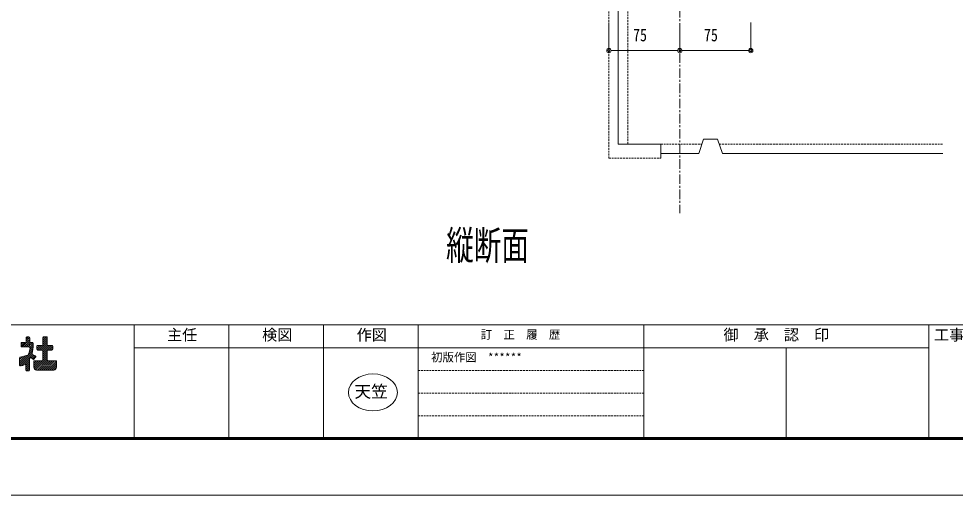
# Model space of a CAD drawing. Units: millimetres, scale not verified. Extents: x -1682 to 1682, y -1188 to 1188.
# Drawn here: x -748 to 242, y -1188 to -684 of the extents above; entities that cross this region are included whole.
import ezdxf
from ezdxf.enums import TextEntityAlignment as Align

# ---------------------------------------------------------------- set-up
doc = ezdxf.new("R2010")
doc.units = ezdxf.units.MM
doc.header["$LTSCALE"] = 8
doc.linetypes.add('USER1', pattern=[2, 1.25, -0.25, 0.25, -0.25])
doc.linetypes.add('USER3', pattern=[0.375, 0.25, -0.125])
for name, color, linetype, lineweight in [('0-0_0', 7, 'Continuous', 18), ('0-1_DEFPOINTS', 5, 'Continuous', 18), ('0-4_WAKU', 7, 'Continuous', 18), ('0-6_2躯体線', 4, 'Continuous', 18), ('0-7_3中心線', 2, 'USER1', 18), ('0-9_1手摺寸法', 3, 'Continuous', 18), ('0-F_2躯体隠れ', 6, 'USER3', 18)]:
    doc.layers.add(name, color=color, linetype=linetype, lineweight=lineweight)
doc.layers.add('0-2_MOJI', color=7, linetype='Continuous')
doc.styles.add('ＭＳ ゴシック', font='')
doc.styles.get('ＭＳ ゴシック').set_extended_font_data('MS Gothic')

msp = doc.modelspace()

# ---------------------------------------------------------------- linework, layer by layer
at = {"layer": '0-0_0'}
for p, q in [((-121.935, -717.981), (-119.635, -717.981)), ((-51.535, -717.981), (-53.835, -717.981)), ((-46.935, -717.981), (-44.635, -717.981)), ((23.465, -717.981), (21.165, -717.981)), ((-745.721, -1028.376), (-743.781, -1026.436)), ((-745.721, -1027.324), (-745.721, -1030.369)), ((-745.713, -1030.49), (-741.659, -1026.436)), ((-741.302, -1026.436), (-744.833, -1026.436)), ((-744.359, -1031.257), (-736.554, -1023.452)), ((-742.238, -1031.257), (-736.553, -1025.573)), ((-740.414, -1023.069), (-737.995, -1020.651)), ((-740.414, -1025.19), (-736.574, -1021.351)), ((-740.414, -1021.539), (-740.414, -1025.548)), ((-740.117, -1031.257), (-735.295, -1026.436)), ((-737.442, -1020.651), (-739.526, -1020.651)), ((-737.995, -1031.257), (-733.326, -1026.588)), ((-736.554, -1025.548), (-736.554, -1021.539)), ((-736.317, -1031.7), (-732.935, -1028.319)), ((-733.823, -1026.436), (-735.666, -1026.436)), ((-728.834, -1030.581), (-727.822, -1029.57)), ((-728.834, -1032.703), (-725.701, -1029.57)), ((-728.471, -1034.461), (-723.58, -1029.57)), ((-723.45, -1029.57), (-727.946, -1029.57)), ((-726.521, -1034.632), (-717.978, -1026.09)), ((-724.4, -1034.632), (-717.978, -1028.211)), ((-722.696, -1035.05), (-717.208, -1029.562)), ((-722.562, -1022.188), (-720.783, -1020.409)), ((-722.562, -1024.309), (-718.682, -1020.429)), ((-722.562, -1021.297), (-722.562, -1028.682)), ((-722.562, -1026.431), (-717.978, -1021.847)), ((-722.562, -1028.552), (-717.978, -1023.968)), ((-722.562, -1037.037), (-715.095, -1029.57)), ((-722.562, -1039.158), (-712.979, -1029.575)), ((-718.866, -1020.409), (-721.674, -1020.409)), ((-717.978, -1028.682), (-717.978, -1021.297)), ((-713.076, -1029.57), (-717.09, -1029.57)), ((-747.168, -1048.916), (-733.343, -1035.09)), ((-747.024, -1050.893), (-733.901, -1037.77)), ((-745.066, -1051.056), (-733.223, -1039.213)), ((-744.833, -1031.257), (-737.085, -1031.257)), ((-738.076, -1039.537), (-737.036, -1037.043)), ((-737.036, -1037.043), (-736.21, -1032.298)), ((-736.956, -1036.582), (-733.107, -1032.733)), ((-736.509, -1034.014), (-732.935, -1030.44)), ((-733.418, -1035.837), (-733.972, -1038.053)), ((-733.524, -1039.055), (-730.585, -1040.601)), ((-733.418, -1035.837), (-732.935, -1031.016)), ((-728.834, -1030.458), (-728.834, -1033.744)), ((-727.946, -1034.632), (-723.45, -1034.632)), ((-722.562, -1035.52), (-722.562, -1045.074)), ((-722.562, -1041.28), (-717.978, -1036.696)), ((-722.562, -1043.401), (-717.978, -1038.817)), ((-717.978, -1045.074), (-717.978, -1035.52)), ((-717.09, -1034.632), (-713.076, -1034.632)), ((-715.914, -1034.632), (-712.188, -1030.906)), ((-713.793, -1034.632), (-712.188, -1033.028)), ((-712.188, -1033.744), (-712.188, -1030.458)), ((-747.168, -1046.794), (-741.104, -1040.73)), ((-747.168, -1044.673), (-744.011, -1041.516)), ((-747.168, -1043.031), (-747.168, -1050.408)), ((-746.506, -1042.172), (-742.585, -1041.141)), ((-743.791, -1050.783), (-740.655, -1049.337)), ((-742.585, -1041.141), (-738.658, -1040.051)), ((-741.714, -1049.826), (-736.795, -1044.906)), ((-740.655, -1050.888), (-736.795, -1047.028)), ((-740.655, -1053.009), (-736.795, -1049.149)), ((-740.655, -1049.337), (-740.655, -1055.681)), ((-736.795, -1055.681), (-736.795, -1044.185)), ((-736.631, -1043.671), (-735.545, -1042.142)), ((-734.719, -1042.83), (-731.833, -1039.944)), ((-733.561, -1043.794), (-730.453, -1040.686)), ((-732.212, -1045.962), (-732.212, -1052.645)), ((-723.45, -1045.962), (-732.212, -1045.962)), ((-732.212, -1046.687), (-731.487, -1045.962)), ((-732.212, -1048.808), (-729.366, -1045.962)), ((-732.212, -1050.929), (-727.244, -1045.962)), ((-732.187, -1053.026), (-725.123, -1045.962)), ((-731.55, -1054.51), (-717.978, -1040.939)), ((-730.322, -1055.404), (-717.978, -1043.06)), ((-728.401, -1055.605), (-717.972, -1045.176)), ((-726.28, -1055.605), (-716.638, -1045.962)), ((-724.159, -1055.605), (-714.516, -1045.962)), ((-722.037, -1055.605), (-712.395, -1045.962)), ((-719.916, -1055.605), (-710.274, -1045.962)), ((-717.795, -1055.605), (-708.329, -1046.138)), ((-708.329, -1045.962), (-717.09, -1045.962)), ((-715.674, -1055.605), (-708.329, -1048.26)), ((-708.329, -1052.645), (-708.329, -1045.962)), ((-746.095, -1051.277), (-743.791, -1050.783)), ((-740.655, -1055.13), (-736.795, -1051.27)), ((-739.953, -1056.549), (-736.795, -1053.392)), ((-739.767, -1056.569), (-737.683, -1056.569)), ((-737.851, -1056.569), (-736.795, -1055.513)), ((-729.252, -1055.605), (-711.289, -1055.605)), ((-713.552, -1055.605), (-708.329, -1050.381)), ((-711.431, -1055.605), (-708.329, -1052.502))]:
    msp.add_line(p, q, dxfattribs=at)
for points in [[(-732.959, -1031.257), (-732.935, -1031.257), (-732.935, -1027.324)], [(-730.348, -1041.991), (-732.694, -1044.516), (-735.545, -1042.142)]]:
    msp.add_lwpolyline(points, dxfattribs=at)
for centre, radius in [((-124.235, -717.981), 2.3), ((-124.235, -717.981), 1.15), ((-49.235, -717.981), 2.3), ((-49.235, -717.981), 2.3), ((-49.235, -717.981), 1.15), ((-49.235, -717.981), 1.15), ((25.765, -717.981), 2.3), ((25.765, -717.981), 1.15)]:
    msp.add_circle(centre, radius, dxfattribs=at)
for centre, radius, start, end in [((-744.833, -1027.324), 0.888, 90, 180), ((-741.302, -1025.548), 0.888, 270, 0), ((-739.526, -1021.539), 0.888, 90, 180), ((-737.442, -1021.539), 0.888, 0, 90), ((-735.666, -1025.548), 0.888, 180, 270), ((-733.823, -1027.324), 0.888, 0, 90), ((-727.946, -1030.458), 0.888, 90, 180), ((-723.45, -1028.682), 0.888, 270, 0), ((-721.674, -1021.297), 0.888, 90, 180), ((-718.866, -1021.297), 0.888, 0, 90), ((-717.09, -1028.682), 0.888, 180, 270), ((-713.076, -1030.458), 0.888, 0, 90), ((-744.833, -1030.369), 0.888, 180, 270), ((-738.896, -1039.195), 0.888, 285.51317, 337.36507), ((-737.085, -1032.145), 0.888, 350.12702, 90), ((-733.111, -1038.269), 0.888, 165.95378, 242.25895), ((-727.946, -1033.744), 0.888, 180, 270), ((-723.45, -1035.52), 0.888, 0, 90), ((-717.09, -1035.52), 0.888, 90, 180), ((-713.076, -1033.744), 0.888, 270, 0), ((-746.28, -1043.031), 0.888, 104.73314, 180), ((-735.907, -1044.185), 0.888, 144.61752, 180), ((-730.998, -1041.387), 0.888, 317.09995, 62.25895), ((-723.45, -1045.074), 0.888, 270, 0), ((-717.09, -1045.074), 0.888, 180, 270), ((-746.28, -1050.408), 0.888, 180, 282.08606), ((-739.767, -1055.681), 0.888, 180, 270), ((-737.683, -1055.681), 0.888, 270, 0), ((-729.252, -1052.645), 2.96, 180, 270), ((-711.289, -1052.645), 2.96, 270, 0)]:
    msp.add_arc(centre, radius, start, end, dxfattribs=at)
msp.add_ellipse((-373.675, -1079.298), major_axis=(25.847, 0), ratio=0.755094, dxfattribs=at)
at = {"layer": '0-1_DEFPOINTS'}
msp.add_line((-1682, -1188), (1682, -1188), dxfattribs=at)
at = {"layer": '0-4_WAKU'}
for p, q in [((-1602, -1008), (1598, -1008)), ((-626, -1008), (-626, -1128)), ((-526, -1008), (-526, -1128)), ((-426, -1008), (-426, -1128)), ((-326, -1008), (-326, -1128)), ((-87.333, -1008), (-87.333, -1128)), ((214, -1008), (214, -1128)), ((-626, -1032), (-326, -1032)), ((-326, -1032), (-87.333, -1032)), ((-87.333, -1032), (214, -1032)), ((63.333, -1032), (63.333, -1128)), ((-1602.6, -1128.6), (1598.6, -1128.6)), ((-1602, -1128), (1598, -1128)), ((-1601.4, -1127.4), (1597.4, -1127.4)), ((-1600.8, -1126.8), (1596.8, -1126.8)), ((-1603.2, -1129.2), (1599.2, -1129.2))]:
    msp.add_line(p, q, dxfattribs=at)
at = {"layer": '0-4_WAKU', "linetype": 'USER3'}
for p, q in [((-326, -1056), (-87.333, -1056)), ((-326, -1080), (-87.333, -1080)), ((-326, -1104), (-87.333, -1104))]:
    msp.add_line(p, q, dxfattribs=at)
at = {"layer": '0-6_2躯体線'}
for p, q in [((-114.235, -816.773), (-114.235, -486.773)), ((-24.235, -811.773), (-29.235, -826.773)), ((-24.235, -811.773), (-9.235, -811.773)), ((-9.235, -811.773), (-4.235, -826.773)), ((-114.235, -816.773), (-69.235, -816.773)), ((-69.235, -816.773), (-69.235, -831.773)), ((-69.235, -826.773), (-29.235, -826.773)), ((-4.235, -826.773), (228.792, -826.773))]:
    msp.add_line(p, q, dxfattribs=at)
at = {"layer": '0-7_3中心線'}
msp.add_line((-49.235, 655.076), (-49.235, -889.897), dxfattribs=at)
at = {"layer": '0-9_1手摺寸法'}
for p, q in [((-124.235, -688.273), (-124.235, -717.981)), ((-49.235, -689.465), (-49.235, -717.981)), ((-49.235, -689.465), (-49.235, -717.981)), ((25.765, -688.273), (25.765, -717.981)), ((-119.635, -717.981), (-53.835, -717.981)), ((-44.635, -717.981), (21.165, -717.981))]:
    msp.add_line(p, q, dxfattribs=at)
at = {"layer": '0-F_2躯体隠れ'}
for p, q in [((-124.235, -831.773), (-124.235, -476.773)), ((-104.235, -816.773), (-104.235, -643.439)), ((-69.235, -816.773), (-25.902, -816.773)), ((-7.568, -816.773), (228.792, -816.773)), ((-124.235, -831.773), (-69.235, -831.773))]:
    msp.add_line(p, q, dxfattribs=at)

# ---------------------------------------------------------------- texts
at = {"layer": '0-0_0', "style": 'ＭＳ ゴシック', "width": 0.7}
msp.add_text('縦断面', height=30.55, dxfattribs=at).set_placement((-296.289, -948.207), align=Align.BOTTOM_LEFT)
at = {"layer": '0-0_0', "style": 'ＭＳ ゴシック'}
for s, height, p in [('初版作図\u3000******', 8.798, (-312.094, -1049.283)), ('天笠', 12.9, (-393.167, -1088.655))]:
    msp.add_text(s, height=height, dxfattribs=at).set_placement(p, align=Align.BOTTOM_LEFT)
at = {"layer": '0-2_MOJI', "style": 'ＭＳ ゴシック'}
for s, height, p in [('主任', 11.73, (-591.395, -1027.794)), ('検図', 11.73, (-490.862, -1027.794)), ('作図', 11.73, (-390.862, -1027.794)), ('訂\u3000正\u3000履\u3000歴', 8.798, (-259.675, -1025.283)), ('御  承  認  印', 11.73, (-3.106, -1027.794)), ('工事番号', 11.73, (219.507, -1027.794))]:
    msp.add_text(s, height=height, dxfattribs=at).set_placement(p, align=Align.BOTTOM_LEFT)
at = {"layer": '0-9_1手摺寸法', "color": 7, "style": 'ＭＳ ゴシック', "width": 0.8}
for p in [(-98.651, -712.231), (-23.651, -712.231)]:
    msp.add_text('75', height=13.49, dxfattribs=at).set_placement(p, align=Align.BOTTOM_LEFT)

doc.saveas('drawing.dxf')
